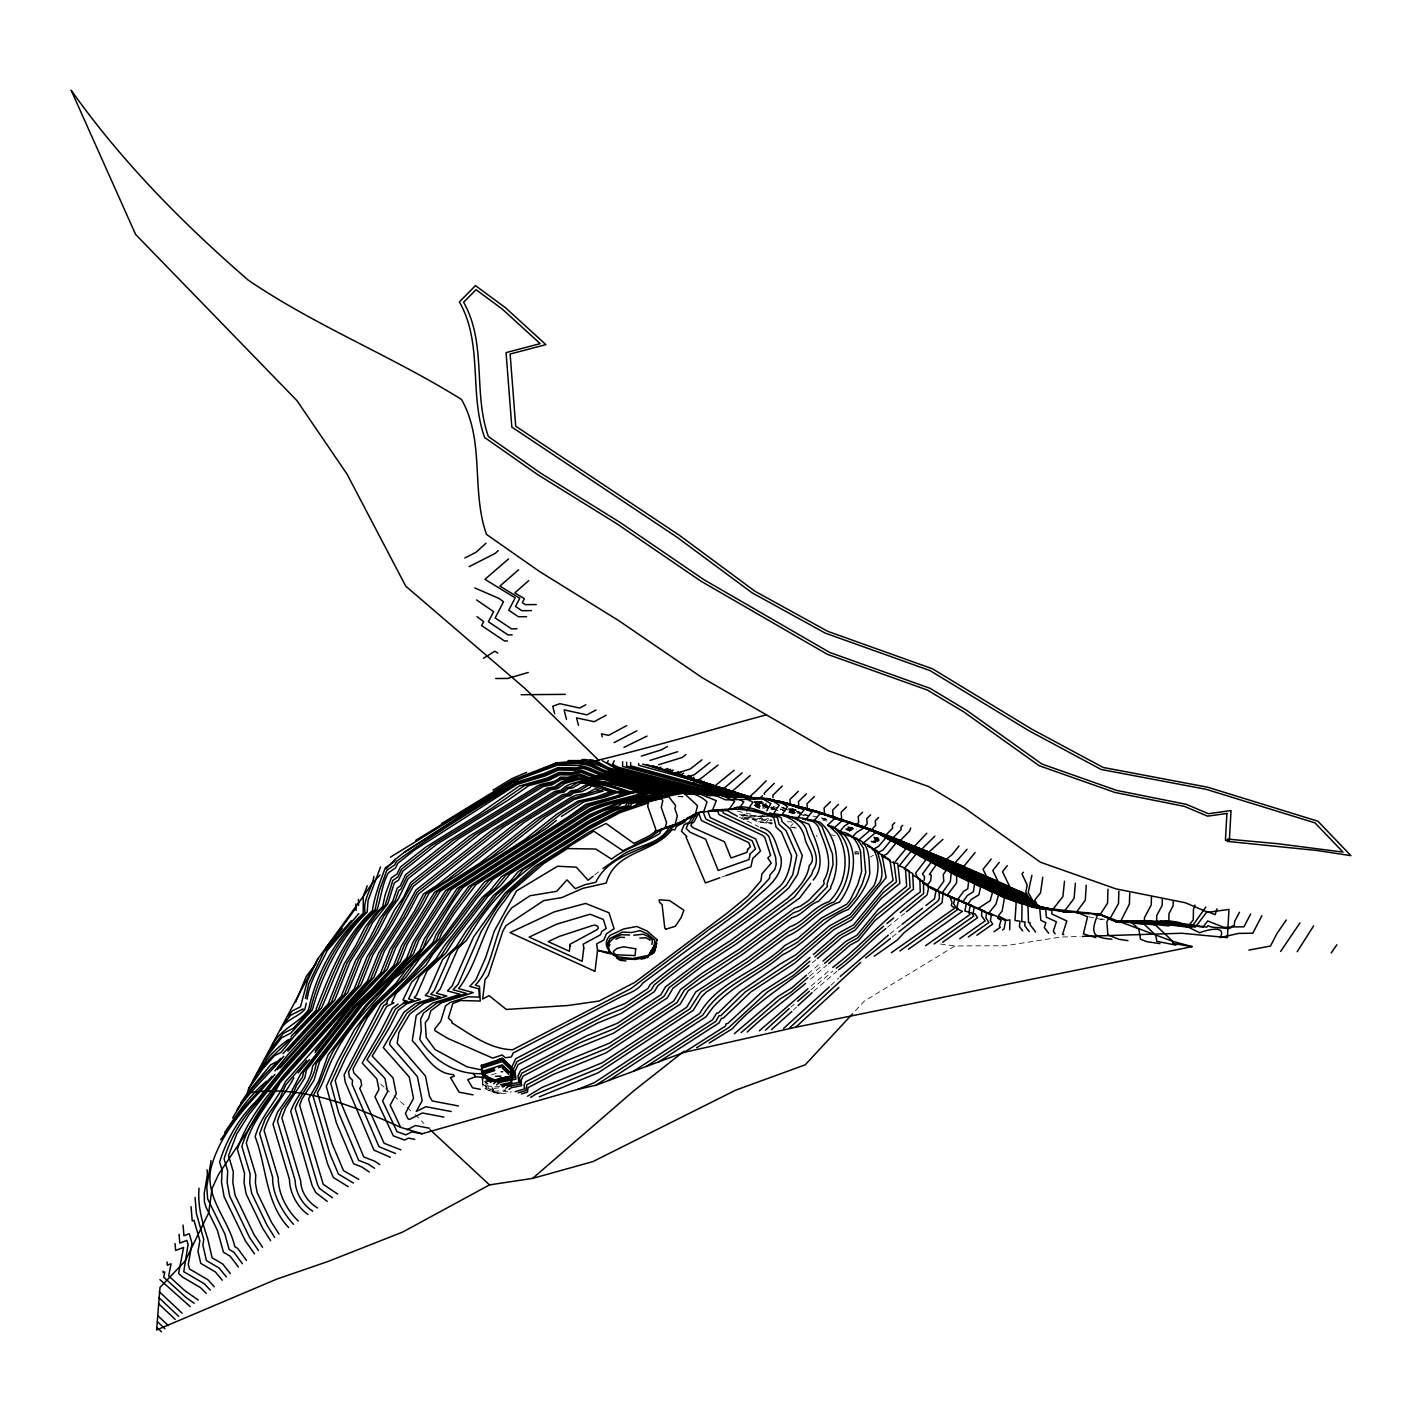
<?xml version="1.0" encoding="UTF-8"?>
<svg xmlns="http://www.w3.org/2000/svg" width="1422" height="1422" viewBox="0 0 1422 1422"><rect width="100%" height="100%" fill="white"/><g stroke="black" fill="none" stroke-linecap="round" stroke-linejoin="round"><path stroke-width="0.75" stroke-dasharray="5 3.75" d="M744.293 814.699L741.911 818.094M762.779 815.464L757.482 821.649L749.092 817.668L740.809 817.561M768.342 819.836L765.623 823L772.182 823.409M791.041 825.915L793.067 823.551M855.404 1010.74L864.256 1001.177L954.997 945.932L1005.318 945.754L1060.261 937.08L1080.169 936.458M793.352 1010.047L796.444 1007.132M830.875 985.357L838.642 978.016M849.254 831.674L853.68 827.497M766.44 802.879L760.077 808.62L754.087 806.061M812.389 962.765L815.659 959.957M808.14 973.803L821.329 962.481M809.58 976.274L822.983 964.756M810.487 979.189L827.017 964.987M811.18 985.997L831.088 968.897M790.881 1007.132L794.24 1004.252M811.02 989.819L832.848 971.066M813.757 991.187L836.918 971.279M887.577 927.215L892.714 923.002M894.438 921.598L904.73 913.191M594.734 874.974L599.711 871.046M890.03 933.827L900.286 925.74M892.181 937.098L897.3 933.063M870.442 857.039L873.446 855.209M721.932 877.054L726.073 875.597M491.461 1074.872L499.122 1072.437M482.254 1080.524L482.982 1086.71C490.839 1093.429 501.664 1095.207 511.44 1091.812M494.678 1086.923L499.975 1086.248M498.873 1087.848L494.607 1088.399L488.35 1085.821M494.412 1092.807L507.334 1091.136L508.721 1092.416M764.894 815.961L748.541 815.57L739.369 813.491M768.609 816.388L746.603 816.068L739.387 814.433M763.454 816.815L739.387 815.357M678.027 796.267L683.36 796.818M678.383 796.676L682.773 796.907M757.908 801.617L762.192 801.866M754.549 801.706L763.276 802.115M754.335 801.955L763.525 802.381M1100.539 919.039L1104.432 919.27M749.092 817.668L768.573 818.859M744.044 818.237L771.808 819.925M743.404 819.054L771.968 820.796M787.361 821.738L791.752 822.005M772.27 822.538L757.482 821.649L771.719 824.031M790.028 827.089L796.444 827.48M755.757 801.99L762.263 802.417M758.033 801.581L762.352 801.955M858.657 854.089L854.782 853.733L858.995 854.746M940.422 944.03L954.997 945.932M792.054 827.426L796.124 828.119M1088.79 916.799L1104.645 920.141M812.833 816.068L819.214 817.437M821.347 817.899L825.595 818.805M809.331 815.695L781.887 807.074M822.272 818.485L826.591 819.41M803.519 814.842L809.722 816.175M822.129 818.841L826.271 819.73M822.68 820.121L826.964 821.045M847.779 826.68L854.142 828.048M848.81 827.302L857.359 829.133M847.636 827.444L856.275 829.293M848.276 828.351L856.755 830.164M847.085 828.475L855.635 830.324M845.859 828.599L852.311 829.986M846.659 829.559L853.022 830.928M845.415 829.684L853.947 831.515M874.015 836.989L878.352 837.913M873.57 837.291L877.836 838.198M874.548 837.878L878.832 838.802M874.317 838.607L880.805 840.011M874.032 838.944L880.414 840.313M874.974 839.531L879.258 840.455M874.654 840.242L878.974 841.166M873.375 840.74L877.658 841.664M870.957 840.989L877.445 842.393M871.171 841.433L875.454 842.357M871.242 841.842L875.49 842.748M831.319 834.803L835.318 835.656M737.449 811.18L743.848 812.637M745.999 813.117L752.398 814.575M854.924 851.138L859.155 852.169M854.658 852.382L858.728 853.378M761.659 803.857L766.067 805.065M488.208 1090.141L499.335 1093.625L505.93 1089.856L494.483 1091.332L486.448 1087.652M766.316 804.816L757.179 801.919M756.113 802.168L767.418 805.385M791.983 808.443L796.142 809.882M791.734 808.958L797.6 810.984M790.259 808.745L800.213 812.193M788.73 808.531L798.844 812.015M789.743 809.473L798.044 812.353M781.567 807.269L787.557 809.331M789.548 810.025L801.528 814.148M782.829 808.3L804.834 815.908M788.961 810.736L797.244 813.58M790.099 811.429L798.133 814.184M789.352 811.766L795.396 813.846M780.98 809.171L787.237 811.34M789.334 812.069L795.609 814.219M780.5 809.314L786.562 811.411M788.588 812.104L794.649 814.202M772.964 806.327L778.243 808.158M758.033 801.475L765.783 804.212M771.239 806.878L775.079 808.371M771.542 807.287L775.434 808.816M757.339 801.528L761.125 803.057M755.029 801.439L772.875 809.349M754.638 801.99L772.981 809.829M754.851 802.435L769 808.496M755.082 802.897L769.178 808.922M755.757 803.91L763.81 807.341M755.917 804.337L763.916 807.749M754.744 804.194L764.929 808.531M755.011 805.012L763.045 808.443M755.029 805.385L762.992 808.78M754.193 805.385L762.352 808.869M758.122 801.919L777.941 810.7M756.042 801.404L774.101 809.385M755.473 801.368L773.035 809.331M739.298 817.17L758.566 826.555M494.198 1092.718L490.608 1085.324L495.176 1092.007L482.52 1084.239L481.845 1076.792M780.465 808.745L785.335 811.891M380.865 1084.293L384.118 1087.19M385.753 1088.63L392.276 1094.389M393.912 1095.829L405.341 1105.925M406.976 1107.365L413.5 1113.124M415.135 1114.564L424.04 1123.576M485.489 1083.76L490.537 1089.412M816.495 835.478L817.241 836.723M482.965 1085.11L482.431 1079.92M485.684 1085.484L486.075 1088.968M482.893 1077.947L482.982 1086.71"/><path stroke-width="1.5" d="M974.603 884.164L973.377 891.79L967.404 895.469L962.818 901.744L985.055 911.466M998.493 895.167L995.898 904.232L989.09 912.728L1005.603 920.674L1004.074 928.886L1002.492 929.988M1119.985 922.7L1129.406 904.037L1129.743 893.158M622.658 761.659L622.552 766.369L738.107 796.924M626.675 762.139L626.587 766.085L740.809 796.907M630.675 762.636L630.604 765.818L744.915 797.209M638.691 763.614L638.656 765.249L716.919 786.757M642.691 764.094L684.586 776.483M646.708 764.592L755.206 798.737M1031.91 875.294L1028.23 892.465L1032.265 899.699L1022.436 892.732L963.974 868.078L954.66 862.852M1042.77 877.285L1040.495 892.963L1034.754 900.055L1036.656 903.432L1020.996 892.341L963.761 868.22M1064.509 881.249L1062.892 896.571L1052.938 909.316M1075.388 883.24L1074.108 898.384L1064.065 911.644M1086.248 885.213L1085.306 900.197L1076.33 912.32M1108.005 889.194L1107.56 903.13L1099.65 915.377M1118.865 891.167L1118.492 903.574L1109.551 919.394M1151.482 897.122L1151.233 904.943L1144.479 917.652L1144.354 924.353L1125.993 922.149M1162.343 899.113L1162.147 905.387L1156.726 915.608L1156.548 925.171L1130.312 922.025L1115.932 922.131L1143.288 921.669L1187.743 927.126L1193.254 919.821L1193.449 909.493L1194.96 905.067M1173.221 901.104L1173.079 905.85L1168.973 913.582L1168.742 926.006L1134.649 921.9M1205.838 907.058L1191.565 927.126L1147.625 921.545M986.513 912.657L985.908 917.865L988.93 922.487L968.293 936.991M694.949 816.139L697.509 805.705L683.893 793.103L632.417 802.79L630.319 805.972L615.388 810.202L589.188 823.409L509.787 874.157L500.633 885.426L487.959 896.304L455.271 938.307L446.224 952.704L427.062 970.906L416.415 995.258L414.104 997.764L420.379 999.47L406.71 1003.825L398.178 1010.26L389.201 1027.91L372.173 1056.048L393.059 1077.947L396.258 1093.891L390.179 1105.072L400.649 1127.362L422.05 1133.778L578.274 1089.216L596.031 1085.199L684.053 1052.404L795.733 1027.235L1192.045 946.643L1172.723 941.311L1099.579 914.275L1035.678 907.2M924.158 880.307L924.531 876.556L922.451 874.086L931.054 862.354M1016.215 901.992L1014.988 920.478L1019.983 921.207L1019.414 926.629L1022.685 930.966M1027.946 906.027L1028.515 922.54L1030.15 922.789L1029.972 924.549L1035.696 932.121M651.898 944.439L652.467 940.262L647.828 936.245L643.224 934.218L633.732 935.214M305.428 998.386L308.734 983.651L323.843 952.136L351.43 920.603M306.263 1003.132L304.93 1009.122C297.838 1017.761 285.022 1019.236 280.454 1030.488M307.152 999.151C309.498 981.429 319.683 966.533 327.131 950.731L358.788 913.582M367.231 885.764L363.303 896.34L317.941 958.748L248.601 1088.79L247.375 1093.091L240.638 1103.365M373.897 876.361C372.102 888.981 362.432 899.379 365.152 912.746C337.672 938.751 319.399 973.199 310.458 1009.727L293.128 1028.426L283.316 1033.332L268.509 1052.351M380.563 866.94L368.085 900.41L367.196 912.106C339.894 938.662 322.439 973.555 312.307 1009.94L290.71 1033.225L281.52 1037.829L264.528 1059.639M688.817 775.274L686.435 776.785L703.926 784.446L749.696 798.595M691.359 776.323L689.261 777.656L708.014 785.886L748.896 798.506M693.954 777.23L692.087 778.527L712.102 787.308M699.073 779.309L697.722 780.287L720.279 790.17L741.484 796.729M701.615 780.376L700.548 781.158L724.367 791.61L742.942 797.333M704.157 781.46L703.375 782.029L728.455 793.032M655.151 831.621L655.773 829.275L647.65 806.114L648.379 802.932L619.921 812.673L589.152 829.186L565.014 844.686C530.85 863.545 500.633 889.017 478.432 921.349L466.416 940.369L458.008 948.35L440.233 989.037L436.358 993.196L446.828 996.058L424.005 1003.328L409.785 1014.064L398.924 1032.372L397.182 1043.268L425.445 1076.063L429.533 1096.433L432.217 1100.966L458.471 1105.961M675.414 823.196L677.37 815.873L674.899 808.798L675.61 805.616L668.731 796.693L636.594 803.91L635.332 805.759L617.663 811.429L589.17 826.306L518.248 871.526L511.227 880.182L493.665 895.238L466.434 930.432L456.32 946.537L442.544 959.637L428.324 992.147L425.231 995.471L433.603 997.764L415.366 1003.577L403.99 1012.162L383.265 1047.552L409.252 1077.005L413.535 1098.388L405.394 1113.373L407.972 1118.83L409.536 1119.398L422.37 1112.982L443.895 1117.088M970.302 905.547L968.951 912.16L971.706 912.942L973.768 916.106L934.094 943.977M981.927 910.382L981.536 915.732L985.126 920.887L959.743 938.733M703.908 811.127L707.001 801.884C684.977 780.962 654.76 802.701 629.662 803.003L627.795 806.078L614.251 809.598L589.206 821.969L505.557 875.454L495.354 888.039L485.098 896.838L449.69 942.235L441.158 955.78L419.33 976.541L408.541 998.902L413.749 1000.324L402.373 1003.95L395.28 1009.3L384.758 1029.99L367.018 1059.781L384.953 1078.427L387.602 1091.652L382.571 1100.912L396.987 1131.628L405.839 1134.863L411.9 1131.841L422.05 1133.778M712.209 810.86L716.297 800.675L698.717 793.547L691.501 793.192M295.598 1002.261L306.299 976.363L316.413 963.156M710.751 795.627L613.789 770.049L584.513 760.592L556.837 762.796L514.231 781.016L403.955 852.542L395.209 859.439L394.072 861.803L385.38 867.758C380.012 881.693 374.555 895.967 372.404 910.613C344.248 936.671 330.206 973.341 316.448 1008.251L315.986 1010.331L291.101 1036.371M602.164 760.646L615.406 768.324L722.198 795.698M608.225 760.699L607.176 762.85L616.846 767.809L730.997 797.28M614.286 760.752L612.544 764.343L618.303 767.276L733.165 797.102M317.941 958.748L307.632 980.131L300.451 1006.812L292.345 1010.882L288.417 1015.912M608.598 947.088L609.914 944.563M647.294 957.859L651.063 950.714M1217.019 908.8L1215.152 914.684L1207.154 911.502L1195.369 927.126L1151.944 921.42L1115.968 921.794M1239.469 912.231L1234.723 921.225L1234.189 925.455L1228.892 927.606L1223.258 927.126L1207.651 920.941L1202.994 927.126L1160.601 921.189M1250.702 913.955L1243.948 926.824L1232.803 926.931L1228.75 928.566L1211.615 927.126L1207.918 925.669L1206.798 927.144L1164.92 921.065M1261.918 915.679L1252.8 933.223L1238.58 933.383L1220.343 937.56C1227.044 924.176 1205.536 930.343 1199.635 932.743L1178.5 922.309L1170.537 921.101L1116.003 921.545M683.555 820.192L682.596 821.987C670.331 825.044 665.585 837.771 654.387 842.713C633.323 852.347 606.376 859.492 595.871 882.244L584.957 884.715L575.27 888.643L566.987 879.88L556.713 891.31L530.033 895.736L511.831 907.823C492.599 930.255 495.354 963.992 475.321 985.197L479.498 986.335L480.245 1001.052L460.355 1000.519L452.818 1003.577L448.357 1018.063L452 1021.44L451.858 1022.791C470.54 1034.469 489.897 1049.223 512.631 1049.756L630.888 988.61L711.231 927.944C732.774 914.026 752.682 897.602 769.462 878.316L769.942 874.974L774.848 869.393L776.199 864.292L775.665 857.466L768.84 836.42L766.156 833.612L723.354 813.046L722.536 810.895L712.298 810.256L708.263 811.251M693.207 814.895L689.315 822.165L684.106 824.849L681.44 831.266L686.862 836.509L686.026 837.06L705.383 882.938L719.87 877.801M766.76 810.807L770.831 803.572L762.974 798.933M1280.618 951.46L1299.957 922.896M1297.184 951.745L1313.661 925.793M284.436 1023.2L290.532 1015.361L303.082 1008.927M272.491 1045.063C280.418 1028.675 298.407 1023.982 308.61 1009.531C316.466 972.879 335.414 938.751 363.179 913.386L363.303 896.34L372.422 882.902L380.012 875.081M256.564 1074.214C264.688 1060.35 275.655 1048.387 288.47 1039.606M252.583 1081.502C261.897 1063.389 278.374 1052.12 291.403 1037.793M248.601 1088.79L262.466 1069.255L274.304 1055.799L281.023 1052.44L294.443 1035.856L321.621 1007.843C336.41 973.839 348.479 935.498 376.954 909.938C381.043 898.046 381.985 884.253 388.366 872.841L395.583 867.882L397.787 863.278L414.886 849.787L517.021 784.411L545.515 775.808L558.597 769.995L574.648 770.262L581.847 768.218C591.214 769.551 598.715 777.105 608.652 774.812L676.872 792.658M236.656 1110.653C248.139 1090.443 265.007 1074.57 280.632 1058.359M232.675 1117.941C245.97 1094.087 266.838 1076.792 283.778 1056.279M224.712 1132.499C236.87 1114.261 249.632 1095.118 266.501 1081.253M220.73 1139.786L242.824 1108.68L272.011 1076.258M329.833 943.924L355.927 907.929M275.335 1089.501L218.561 1174.394L212.056 1188.508L208.696 1212.842L185.073 1261.154L159.993 1287.408L156.616 1329.961L276.881 1279.071L328.055 1261.456L402.55 1232.11L489.506 1184.899L532.663 1178.376L592.903 1161.596L735.725 1090.141L805.154 1064.847L852.436 1013.922M1286.235 919.998L1276.903 933.65L1270.486 946.057L1248.872 950.092M728.739 809.918L734.641 801.404L731.335 799.839L725.54 799.857L713.506 794.578M738.925 808.834L743.813 801.777L739.244 799.608M746.781 811.109L752.985 802.15L747.154 799.377L731.264 799.626L720.901 795.094L707.765 794.347M1331.205 952.918L1336.858 944.777M810.7 883.506L799.644 897.957L735.743 944.332L703.126 965.449L672.997 988.183L667.256 997.924L613.593 1033.154L575.466 1048.761L523.136 1076.063L521.056 1080.524L521.696 1085.661L511.245 1087.741L508.934 1089.394M813.153 880.058C827.657 863.527 815.89 841.468 808.905 824.191L786.206 815.108L775.292 815.108M927.731 884.715L930.699 880.645L931.25 875.01L929.384 874.494L936.085 865.056L884.431 834.821L869.944 829.008M293.874 1077.787C284.436 1095.58 270.091 1110.778 264.083 1130.508L278.25 1178.003C278.197 1193.751 287.048 1210.424 298.282 1221M315.346 1050.751L349.368 1007.629L383.798 971.422L392.899 948.598L418.655 908.107L426.209 893.585L447.432 879.916L518.799 823.676L564.427 795.449L568.836 794.702L572.124 791.93L579.625 790.65L588.601 785.228C601.026 783.273 611.051 794.329 623.494 792.729M309.605 1059.461L298.229 1072.863M315.097 1052.511L350.754 1007.309L387.068 969.502L395.778 947.692L422.37 905.867L429 893.14L458.435 874.192L524.274 822.307L566.365 796.267L570.435 795.573L573.457 793.014L581.953 791.574L590.237 787.468L591.321 785.619L608.794 791.236M934.858 836.118L920.461 850.48L914.008 849.094M942.893 839.389L929.046 852.009M958.997 845.966L952.171 854.533L946.43 859.244M967.049 849.254L955.122 862.87M975.083 852.525L963.832 866.478L917.279 847.423L891.47 839.104M991.187 859.101L983.082 869.286L986.477 876.432M999.239 862.372L992.805 870.46L998.066 881.551L964.827 867.527M1007.274 865.66L1002.528 871.633L1009.673 886.653L960.17 865.056M1023.378 872.237L1021.991 873.979L1027.217 885.017L1025.777 892.145L1027.893 895.949L1023.893 893.105L964.187 867.935L957.415 863.954M283.014 1053.613L328.162 1004.003L344.16 963.956L355.411 946.27L365.045 927.286L374.164 914.95L382.66 906.596L385.078 895.078L391.334 877.907L397.076 873.961L400.382 867.1L425.836 847.05L478.787 814.291L519.119 786.117L547.043 778.101L559.202 772.377L572.426 772.608L581.171 770.137L595.214 775.612L607.123 775.879L672.233 792.925M287.493 1049.863L331.433 1002.083L347.021 963.049L359.126 944.012L368.778 925.029L378.696 911.644L385.166 905.263L392.828 880.449L397.84 877.001L401.679 869.02L431.293 845.663L492.936 807.536L523.936 785.904L547.808 779.256L559.486 773.586L571.306 773.781L580.851 771.097L593.774 776.145L606.359 776.412L669.833 793.032M287.919 1051.16L334.721 1000.181L349.901 962.161L362.859 941.773L372.528 922.771L387.673 903.948L394.303 882.991L398.587 880.058L402.959 870.939L436.767 844.295L507.103 800.799L528.753 785.673L548.554 780.411L559.788 774.777L570.186 774.972L580.514 772.039L592.334 776.661L605.612 776.945L665.336 792.587M274.855 1070.908L288.79 1053.684L341.262 996.342L355.624 960.348L370.289 937.294L380.012 918.257L392.685 901.281L397.289 888.057L400.097 886.137L405.554 874.761L447.699 841.54L535.419 787.29C542.653 781.496 553.638 784.571 560.375 777.176L567.965 777.319L579.838 773.959L589.437 777.71L604.083 778.03L658.493 792.267M277.29 1069.717L344.533 994.422L358.504 959.441L374.022 935.036L383.762 915.999L395.352 900.304L398.782 890.599L400.844 889.177L406.852 876.681L453.174 840.171L541.249 785.691L552.198 783.362L560.677 778.385L566.845 778.492L579.518 774.901L587.997 778.225L603.319 778.563L654.013 791.823M274.944 1074.428L259.87 1091.741C238.932 1114.013 218.49 1138.542 210.847 1168.688C204.946 1197.857 228.871 1219.88 234.808 1246.667L237.598 1248.303L246.468 1260.443M280.276 1067.851L347.803 992.503L361.366 958.535L377.737 932.796L387.513 913.742L398.053 899.397L408.15 878.6L458.648 838.802L543.186 786.508L551.896 784.908L560.961 779.576L565.743 779.665L579.181 775.861L586.557 778.741L602.555 779.096L653.64 792.996M325.638 947.852L342.115 928.53M773.764 813.491L779.185 805.083L772.217 800.657L765.285 798.72L748.381 798.968L709.845 784.766M782.011 814.735L787.539 806.594C775.701 798.346 760.752 798.169 746.959 797.209M796.995 818.948L804.248 809.633L782.189 802.417M805.403 819.996L812.602 811.144L800.657 807.234M885.71 837.949L878.636 846.286L872.681 849.663M910.898 851.511L899.877 865.074M951.194 873.197L950.34 881.64L942.199 892.785L944.492 893.62M709.223 783.718L740.56 797.102M306.743 1060.457L285.786 1084.844L280.116 1097.731L265.345 1118.616L259.622 1133.654L272.633 1177.238C272.26 1194.409 282.338 1211.935 293.465 1224.271M814.184 820.458L820.938 812.655L767.027 798.471L747.741 797.653M827.622 825.204L835.745 817.383L810.451 809.722M833.612 828.386L843.05 819.836M839.655 831.532L844.739 825.809L850.356 822.289M852.258 837.22L856.417 832.545L864.967 827.177L816.726 811.482M858.39 840.26L870.602 829.826L867.491 828.066M895.629 861.305L905.867 848.792L877.552 832.083M904.125 868.824L915.946 854.213L878.92 832.634M856.613 824.707L858.71 822.485L858.213 816.512L862.585 812.229M864.558 826.715L867.189 823.907L866.762 818.628L870.602 814.842M872.486 828.724L875.668 825.329L875.294 820.743L878.636 817.472M386.091 868.824L395.209 859.439M898.846 842.002L909.6 831.017L910.755 827.96M913.351 847.548L926.824 833.203M295.385 1032.887L318.35 1009.762C332.926 974.585 346.079 936.209 375.017 909.867L379.283 890.847L386.873 870.3L394.818 864.843L396.489 861.359C434.83 833.185 475.89 808.691 516.257 783.469L544.768 774.652L558.313 768.787L575.768 769.089L582.185 767.276C591.801 768.324 599.302 776.536 609.416 774.261L679.307 792.569M685.937 754.549L682.276 757.428L658.724 764.734M701.988 759.792L690.292 768.982L676.108 773.372M710.022 762.405L694.309 774.759L684.8 777.71M718.057 765.036L698.326 780.536L693.492 782.029M734.108 770.28L710.467 789.566L704.103 786.864M742.142 772.893L718.732 792.747L705.774 787.219M750.176 775.523L726.998 795.929L702.735 786.455M766.227 780.767L755.757 791.307M774.261 783.38L764.289 793.174L764.378 794.454M782.278 786.01L772.821 795.289L773.017 797.6M798.346 791.254L789.903 799.537L790.259 803.874M806.381 793.867L798.435 801.653L798.88 807.003L813.242 811.553M814.397 796.498L806.985 803.786L807.5 810.149M830.466 801.741L824.049 808.016L824.582 814.326M838.5 804.354L832.599 810.149L833.096 816.192M846.517 806.985L841.131 812.264L841.735 819.623M894.705 822.716L892.376 824.991L892.643 828.173L885.497 835.443M902.721 825.329L900.908 827.106L901.121 829.595L892.127 838.696M791.805 1011.522L771.471 1029.635M789.21 1008.571L765.409 1030.239M797.991 1005.674L812.104 992.609M829.328 986.832L783.611 1028.426M840.206 976.541L888.306 935.178M860.612 962.463L789.672 1027.839M838.873 987.472L795.733 1027.235M486.022 543.204L476.103 552.216L464.834 557.975M498.233 550.598L495.105 553.442L469.153 566.667M747.972 798.257L755.384 791.592M759.437 798.56L762.494 795.805M508.489 558.97L484.955 579.341L515.173 597.844L508.756 610.251L518.426 616.757L526.62 616.686M518.603 569.813L499.886 586.095L519.759 598.271L515.528 606.43L521.892 610.696L531.419 610.625M528.717 580.638L514.817 592.867L524.345 598.68L522.318 602.608L525.376 604.652L536.218 604.563M532.663 1178.376L633.572 1090.994L684.142 1051.142M810.042 957.397L793.707 971.422L762.085 991.809L727.833 1023.449L726.073 1023.751L725.576 1025.991L684.053 1052.404M813.295 954.589L837.807 933.543L853.449 924.993L884.36 887.506L893.087 880.378L889.852 859.795L881.267 854.409M809.865 961.236L793.192 975.563L767.667 991.774L728.828 1027.555L696.638 1047.73M814.859 956.953L839.869 935.463L854.284 927.588L882.795 893.016L896.482 881.836L893.834 861.696M809.1 965.591C783.433 986.584 754.709 1003.274 732.454 1028.657L709.205 1043.037M817.312 958.552L841.931 937.4L855.137 930.184L881.231 898.544L899.877 883.293L897.815 863.616L891.736 862.176M806.505 975.225L791.663 987.97L777.55 996.751L734.374 1033.67M822.983 961.059L846.054 941.24L856.826 935.356L878.103 909.565L906.667 886.208L905.441 868.131L898.864 865.785M807.909 977.714L791.165 992.094L779.86 999.133L741.129 1032.639M824.653 963.316L848.116 943.177L857.662 937.951L876.539 915.075L910.062 887.666L909.049 870.833L905.494 868.878M805.527 983.455C786.099 999.684 765.587 1014.49 747.208 1032.034M828.688 963.565L850.178 945.097L858.497 940.546L874.974 920.585L913.457 889.123L912.657 873.535L904.552 869.055M807.874 988.841L759.33 1030.843M832.741 967.475C863.492 943.87 888.235 914.666 920.247 892.038L919.874 878.92L913.031 875.152M797.6 1001.372L809.349 991.276M836.207 968.186C853.875 955.762 867.082 939.764 883.613 926.22M838.571 969.857C855.777 957.326 869.091 941.577 885.853 928.619M886.937 923.5L893.62 918.043M900.286 912.586L923.642 893.496L923.482 881.622L918.008 878.6M906.436 911.786L927.037 894.953L928.513 888.43L927.108 884.306L919.394 880.076M593.063 876.29L588.086 880.218L576.248 867.153L557.548 866.247L516.506 890.954L494.358 931.001L485.844 957.095L475.961 979.687L469.758 986.335L478.876 988.841L479.303 997.089L468.14 996.786L449.974 1002.581L445.495 1005.958L440.767 1021.316L434.741 1028.977L434.848 1030.612L447.592 1038.327L492.67 1058.11L502.25 1054.964L505.166 1057.719L511.316 1056.973L513.182 1053.009L620.188 997.16C627.866 993.569 637.963 990.672 642.655 983.189L742.355 909.369L755.562 897.886C766.849 887.701 784.109 875.756 780.927 857.235C775.843 846.019 775.043 830.324 760.503 827.497M603.017 868.433L624.347 853.68C638.46 845.45 659.861 843.708 668.607 828.262L680.445 821.916M556.411 820.458L546.457 828.297L451.325 889.568L418.708 940.457L413.233 954.18L398.036 970.799L362.308 1004.999L319.595 1061.416L314.013 1080.205L302.086 1098.868L299.633 1105.303L323.238 1184.33L337.672 1194.071M561.388 816.53L584.14 801.706L604.581 797.191L619.477 791.485L645.624 792.801M901.992 924.407L922.523 908.231M925.935 905.53L934.485 898.793L935.907 891.416L935.001 889.052L922.771 883.346M890.474 938.449L865.696 957.966M899.006 931.712L938.271 900.784L939.391 898.189L939 891.363L927.233 885.853M398.053 1004.074L392.383 1008.358L380.314 1032.052L362.201 1063.034L376.848 1078.907L378.963 1089.394L374.964 1096.771L393.325 1135.894L404.612 1140.017L408.398 1138.133L414.78 1139.342M490.323 1082.551L492.687 1080.862L488.475 1080.418L484.955 1081.698L487.586 1083.724M493.434 1083.688L497.273 1080.951L514.551 1077.521L513.466 1069.042L516.915 1061.647L603.408 1016.499L623.192 1008.411L651.063 990.121L654.049 985.073C696.602 949.807 745.412 922.825 786.224 885.391L792.694 874.832L796.835 855.137L786.046 830.732L779.06 824.333L777.407 817.543C763.721 813.366 744.595 801.724 731.015 809.598M496.527 1084.826L500.064 1082.32L515.973 1079.138L514.977 1071.335L518.159 1064.545L597.827 1022.951L621.272 1013.353L654.298 991.685L657.835 985.695C699.962 950.98 748.185 924.424 788.819 887.843L797.618 874.459L802.292 855.546L790.543 829.257L782.029 821.561L781.069 817.526L769.693 812.886M502.73 1087.119L505.663 1085.022L518.834 1082.409L518.017 1075.939L520.648 1070.304L586.646 1035.856L617.432 1023.253L660.786 994.796L665.425 986.939L704.921 957.13L732.028 939.569L787.166 898.704C796.96 889.905 807.412 879.116 809.242 865.625C817.988 857.875 805.936 846.534 804.87 838.038C801.173 820.85 782.935 812.086 766.6 813.917M505.823 1088.257L508.454 1086.39L520.274 1084.026L519.528 1078.232L521.892 1073.183L581.047 1042.308L615.513 1028.195L664.021 996.36L669.211 987.561L704.014 961.29L733.876 941.951L794.631 896.927L811.624 874.583L813.046 870.317C822.058 857.662 810.185 843.548 806.807 830.892C803.128 817.81 786.455 814.984 774.794 814.682M515.137 1091.687L524.558 1088.914L524.078 1085.128L525.625 1081.84L564.285 1061.665L609.736 1043.037L673.744 1001.035L680.587 989.445L701.313 973.786L739.458 949.114L794.543 908.267L800.639 906.01L808.371 900.766L822.68 885.799L824.173 883.684L823.622 880.911C834.785 862.674 824.564 844.099 818.094 826.52C812.158 817.028 798.968 818.343 789.317 816.655M518.23 1092.825L525.998 1090.55L526.869 1084.719L558.686 1068.1L607.816 1047.996L676.979 1002.599L684.391 990.067L700.424 977.963L741.306 951.496L793.316 912.924L799.075 910.791L813.526 900.997L827.515 886.35L827.071 884.129L833.061 864.629L832.492 854.035L822.076 826.591L815.73 820.636L802.772 819.09M521.323 1093.962L527.42 1092.185L528.113 1087.599L553.105 1074.552L605.896 1052.938L680.214 1004.163L688.177 990.69L743.155 953.878L792.107 917.599C802.63 915.021 808.425 904.605 818.681 901.246L830.732 888.43L830.821 886.564C841.131 866.247 837.7 836.794 819.801 822.04L816.032 821.525M527.526 1096.255L541.924 1087.457L602.039 1062.838L686.702 1007.274L695.767 991.934L746.87 958.641L789.654 926.931C804.656 921.74 813.526 906.578 828.99 901.708C846.73 884.537 850.143 855.12 837.451 833.79L827.942 824.867M530.619 1097.393L536.325 1093.909L600.12 1067.78L689.937 1008.838L700.602 992.183L748.736 961.023L788.428 931.588C805.599 924.94 816.121 907.663 834.145 901.957C852.418 881.356 856.933 843.37 832.012 826.271L827.657 825.667M482.769 803.075L488.19 799.217M491.799 796.658L511.671 782.509L517.732 780.696M874.246 956.224L897.264 940.049L904.09 932.69L942.057 902.774L943.017 893.674L931.446 888.252M891.345 952.722L953.771 908.871L954.553 908.018L951.282 905.583L952.011 902.223L949.896 897.033M899.895 950.98L958.232 909.102M908.445 949.221L962.41 911.306L956.419 908.605L953.558 903.503L954.784 899.113L931.872 888.519M925.544 945.737L969.982 914.506L968.346 911.982L964.756 910.987L966.409 903.948L961.823 901.832M942.644 942.235L977.554 917.705L975.083 913.902L973.146 913.351L974.177 907.165L937.045 890.545L943.799 881.302L943.266 874.548L946.163 870.477L888.572 836.474M976.843 935.232L992.716 924.087L990.387 920.532L991.365 915.199L957.664 899.504L963.565 891.416L967.76 888.821L968.631 881.427L954.34 874.263L894.065 838.678M993.942 931.73L1000.288 927.286L999.364 925.864L1001.088 920.265L997.657 918.239M390.463 857.164L514.231 781.016L557.424 765.196L579.11 765.551L583.18 764.414C593.543 764.787 601.15 774.528 611.691 772.661L694.825 794.418M483.48 658.297L494.785 651.205L497.789 653.071M403.955 852.542L515.493 782.527L544.004 773.497L558.011 767.596L576.888 767.916L582.522 766.316C592.387 767.133 599.906 775.914 610.162 773.728L688.07 794.116M493.025 790.17L512.062 778.527L526.62 772.377M441.513 823.605L513.146 779.771L556.837 762.796L583.855 762.494C594.663 762.583 602.466 772.928 613.22 771.595L699.677 794.223M415.775 840.313L513.68 780.394L557.122 763.987L583.518 763.454C594.112 763.667 601.808 773.746 612.455 772.128L697.242 794.311M862.55 843.761L875.65 832.528L861.519 826.2M596.031 1085.199L702.895 1015.077C720.705 985.019 758.388 973.555 783.54 950.252L797.262 942.466L823.374 920.052L847.548 906.845L856.044 896.535L862.407 883.595L865.731 872.593L863.492 848.223L856.755 838.287L840.598 833.185M608.598 1080.507L706.147 1016.641L712.6 1007.843C732.063 985.517 760.023 973.999 782.331 954.909C806.861 943.55 822.36 918.719 848.383 909.44C857.964 899.024 866.478 887.506 869.802 873.588C868.806 861.554 870.922 841.184 854.782 838.589M633.75 1071.139L712.618 1019.752L716.617 1013.104L718.163 1013.051L739.724 991.952L779.878 964.24L795.733 954.873L829.559 925.829L850.072 914.613L873.837 885.817C879.951 873.197 881.285 846.854 863.403 843.53M646.335 1066.464L715.853 1021.316L719.017 1015.717L720.883 1015.646L745.306 991.916L795.236 959.015L831.621 927.766L850.925 917.208L879.774 882.244C884.946 872.486 879.614 860.666 877.214 850.818L867.793 846.214M658.901 1061.772L719.105 1022.88L721.416 1018.33L723.194 1018.241L750.905 991.881L794.72 963.156L833.683 929.686L851.76 919.803L886.137 877.57L882.049 855.173L871.97 848.81M565.298 694.363L521.127 694.718M585.775 704.761L579.732 708.032L559.877 703.694L552.731 706.272L554.633 713.737M595.996 709.969L586.931 714.857L564.072 709.862L566.525 719.496M606.199 715.195L594.147 721.701L576.532 717.861L578.434 725.273M626.64 725.629L608.58 735.37L601.47 733.823L602.235 736.809M636.843 730.837L614.126 742.586M647.063 736.045L623.956 747.421M667.487 746.479L661.052 749.963L641.34 756.077M677.707 751.705L650.032 760.397M662.172 828.742L650.494 837.131L622.943 850.783L593.756 831.159L539.382 864.967L507.938 892.554L497.309 906.347L481.223 931.446L458.097 984.362L453.049 989.765L466.683 993.48L436.998 1002.954L423.578 1013.068L420.592 1019.467L421.268 1030.363L419.81 1039.411C433.212 1060.919 456.977 1075.281 482.858 1073.557C485.115 1078.232 490.519 1079.351 494.945 1081.04L511.831 1077.449L510.551 1067.744L502.286 1059.888L481.418 1066.731L482.911 1075.459L486.608 1079.209L491.39 1081.147M668.198 826.484L660.928 830.395L659.719 833.541C644.29 843.21 626.089 847.796 611.513 859.101L595.765 849.041L567.52 848.543L543.613 863.652L510.8 892.021L504.081 901.495C482.218 926.913 478.645 962.694 458.613 988.628L473.295 992.627L441.318 1002.83L430.884 1010.704L428.431 1018.667L425.302 1022.649L426.227 1037.402L435.025 1049.525L466.985 1066.82L482.449 1070.179L481.383 1065.114M683.378 821.187L692.532 816.246M878.085 852.56L882.884 850.054L890.759 840.669L872.042 829.879M882.049 856.453L887.132 853.804L895.789 843.37L874.797 830.981M680.711 821.774L698.202 813.74M731.975 809.616L737.271 807.394M276.188 1062.038L270.695 1064.794L247.375 1093.091C300.895 1084.044 352.745 1105.676 400.649 1127.362M407.065 1129.708L415.384 1125.549L429.337 1128.215M615.886 939.178L620.116 937.258L624.489 937.436M602.626 791.183L574.079 799.52L546.155 816.797L502.446 851.245L440.127 891.381L407.243 944.066L400.151 961.841L380.456 983.384L356.318 1006.012L329.744 1039.66L306.459 1070.108L304.77 1077.912L285.751 1107.649L281.858 1117.905L300.717 1181.113C300.895 1192.027 308.236 1202.55 317.568 1207.918M615.264 791.414L599.409 797.493L579.874 801.955L562.561 812.673L535.454 834.039L448.463 890.065L415.846 941.364L409.963 956.082L393.645 973.946L360.477 1005.052L316.093 1063.727C313.889 1080.933 301.037 1092.754 295.189 1108.449L317.693 1184.953L319.523 1188.472L332.41 1197.768M632.097 791.698L620.045 796.338L587.606 805.225L459.964 888.092L427.311 937.738L423.063 948.421L367.854 1004.874L334.703 1048.529C325.514 1063.585 322.261 1081.093 312.982 1095.864L329.886 1153.811L338.418 1174.074L353.474 1183.033M648.947 792.001C629.466 799.413 608.118 801.173 589.295 810.433L471.713 885.959L453.511 910.969L438.794 934.13L436.145 940.76L413.82 962.836L400.773 980.451L375.266 1004.696L360.975 1023.52L342.364 1058.004L330.757 1083.333L338.667 1112.839L358.717 1160.388L368.262 1164.085L374.537 1168.28M665.798 792.303L618.712 803.732L589.241 816.192L488.635 880.716L474.184 898.526C447.415 933.703 422.298 970.053 388.384 999.097L386.269 1003.47L387.299 1003.736L383.673 1005.496L348.55 1071.939L349.403 1077.094L352.567 1080.311L352.141 1084.311L378.999 1146.683L395.583 1153.544M678.436 792.516L626.889 803.199L625.289 806.167L613.113 808.976L605.328 812.353L589.223 820.53L501.326 876.77L490.057 890.67L482.236 897.371L444.108 946.163L436.11 958.872L411.598 982.175L402.959 1000.039L407.136 1001.177L403.51 1002.332M539.347 1096.824L598.2 1072.739L693.172 1010.402L701.615 996.822L706.183 992.147L750.585 963.405L787.219 936.263C806.505 928.104 818.752 908.8 839.3 902.188C856.222 881.213 862.639 837.469 831.603 827.053M578.274 1089.216L594.36 1082.64L699.66 1013.513C718.039 981.198 758.85 970.871 784.766 945.577L797.778 938.342L821.312 918.114L846.712 904.25L850.125 900.108L857.679 884.697L861.643 871.597L860.577 851.511C858.017 842.677 851.92 832.83 841.628 832.119M486.573 1077.734L475.712 1076.703L467.714 1079.636L472.531 1087.794L480.316 1089.288M714.875 811.429L718.697 810.078M726.073 875.597L750.923 866.78L752.682 858.568L760.503 851.067L755.686 838.98L710.218 817.579L707.889 811.393L697.207 812.833L686.773 818.432L684.835 822.04L676.339 826.449L674.952 829.737L671.895 829.79C653.48 853.662 615.459 849.894 606.199 883.098L582.931 888.323L561.743 897.62L543.702 900.606L505.965 925.651L502.819 931.179L488.386 975.403L485.044 979.598L482.68 999.044L489.115 995.649L506.339 1009.46L568.071 1005.496L599.266 1000.999L634.852 982.318L727.424 912.906L747.936 896.091L760.93 880.733L761.89 873.979L771.239 863.136L767.773 857.981L770.617 855.333L764.894 837.754L762.672 835.389L718.981 814.557L717.666 811.055L709.542 810.558M684.835 820.814L656.129 830.999L649.534 835.745L633.928 843.459L606.074 823.462L589.135 832.066L535.152 866.265L505.094 893.087L473.49 937.08L452.143 985.908L447.486 990.903L460.07 994.333L432.661 1003.079L416.273 1015.45L412.273 1040.691C424.716 1053.204 433.195 1073.343 453.191 1074.588L454.4 1076.116L450.472 1077.574L459.093 1092.185L473.028 1094.851M661.159 829.524L679.201 823.231M682.791 822.129L665.034 828.315L666.58 822.574L661.266 807.465L662.812 800.657L661.159 798.489L638.585 804.55L618.801 812.051L589.152 827.746L522.461 870.211L516.506 877.552L496.527 894.687L472.122 926.344L461.368 943.461L450.276 953.984L434.279 990.583L430.795 994.333L440.216 996.911L419.686 1003.452L406.888 1013.104L390.143 1041.348L389.628 1044.548L417.357 1076.543L422.192 1100.628L416.291 1111.489L425.853 1106.707L451.183 1111.524M483.462 1074.179L494.803 1070.517M497.718 1059.71L502.268 1058.252L510.587 1066.127L511.867 1075.867L498.144 1078.871L513.111 1075.885L511.956 1066.731L515.671 1058.768L609.007 1010.064L625.129 1003.452L647.828 988.557L650.245 984.451C691.128 950.358 737.929 924.122 777.39 888.359C786.508 881.995 790.277 867.544 791.539 855.831L781.531 832.208L776.074 827.124L773.764 817.561C754.691 809.865 733.485 806.647 713.4 811.127M494.732 1068.9L481.543 1073.183L482.129 1074.054M498.518 1067.691L502.322 1066.482L509.076 1072.935M483.8 1077.325L487.639 1076.099M653.871 765.889L652.538 766.28L736.685 792.729M657.426 766.547L655.364 767.151L658.955 768.733M660.981 767.222L658.19 768.022L755.011 798.56M668.038 768.555L663.825 769.782L753.056 798.293M528.237 672.482L507.565 678.454L495.656 678.507M584.513 760.592L568.036 760.592M766.405 714.839C707.285 730.801 648.574 748.345 588.957 762.388M501.042 1071.832L502.624 1071.673M709.08 811.429L715.053 809.953L727.424 810.718L737.36 816.228M713.933 811.322L718.146 810.291M497.54 1082.178L511.778 1079.049L510.516 1069.362L502.286 1061.541L481.454 1068.349L482.04 1069.22M500.331 1084.737L511.707 1082.249L510.907 1076.223M501.735 1086.017L511.653 1083.831L510.96 1078.587M507.37 1086.355L511.618 1085.43M641.109 959.139L645.233 958.286M1082.391 936.387L1181.949 933.259L1227.399 937.631L1228.964 909.405L1207.989 912.32L1185.308 902.739L1115.879 888.857L1040.495 862.247L965.431 808.656L928.726 786.597L828.457 750.745L702.486 677.867L618.374 620.419L539.347 571.395L486.502 534.405C470.931 490.448 485.08 440.998 461.51 399.475C392.276 356.175 315.951 326.189 248.246 280.134C182.603 223.218 121.368 161.237 71.1 90.137L135.623 234.452L296.967 400.649L347.057 474.166L405.75 586.184L525.393 688.835L599.053 760.61M495.478 1076.258L500.917 1076.187M487.639 1080.862L499.584 1080.72M517.004 628.808L511.476 628.862L495.176 617.912L503.53 601.737L498.998 598.413L474.824 587.944M512.204 634.887L507.992 634.905L488.386 621.734L493.594 611.656L476.601 599.942M507.405 640.949L504.526 640.967L481.596 625.573L483.658 621.574L477.01 616.668M581.918 759.632C594.325 758.388 603.817 769.586 615.495 769.977L713.062 795.52M720.119 809.598L723.905 809.705M763.952 812.709L739.351 807.874M703.926 794.187L670.011 792.374L621.343 803.626L619.174 805.83L602.164 811.073L589.241 817.632L492.865 879.4L476.53 898.437L452.498 931.161L432.946 954.02L426.013 965.04L396.116 993.463L391.832 1002.314L393.912 1002.883L386.588 1006.456L352.994 1069.077L353.847 1072.881L360.655 1079.849L361.668 1084.915L359.748 1088.47L384.082 1143.27L400.862 1149.865M707.712 794.756L728.295 795.609L736.969 799.413M728.153 796.018L743.084 796.64L749.056 798.186M727.513 796.196L750.478 797.155L754.087 798.737M727.335 796.391L742.604 797.031M746.977 797.831L761.623 798.453M746.959 798.026L757.855 798.489M766.369 799.253L770.475 799.431M764.84 799.395L772.199 799.911M770.831 800.462L774.777 800.622M772.182 800.728L775.63 800.87M629.573 935.036L621.254 934.681L613.895 938.04L610.02 941.542L607.781 945.843L610.18 953.433M639.847 938.093L646.335 937.809L650.032 940.226M674.668 792.747L661.586 792.232L616.97 803.252L589.259 814.753L484.404 882.031L471.429 898.473C444.304 936.529 416.273 973.555 380.812 1004.572L344.106 1074.783L345.262 1082.124L373.933 1150.114L390.321 1157.241M685.208 793.423L701.277 794.098M666.029 792.729L653.16 792.072C632.132 799.573 609.416 801.848 589.277 811.873L475.943 884.644L454.133 913.599L441.655 933.223L439.416 938.84L420.503 957.539L405.821 977.358L377.114 1004.661L367.551 1017.263L345.546 1058.004L335.201 1080.489L340.871 1102.601L363.783 1156.957L374.715 1161.187L379.798 1164.6M685.333 793.707L693.9 794.134M706.77 794.791L717.541 795.662M664.198 792.783L644.735 791.93C626.747 799.111 606.927 800.71 589.312 808.976L468.585 886.617L452.889 908.338L435.914 935.036L432.875 942.679L407.136 968.133L395.725 983.526L373.417 1004.75L354.416 1029.759L337.689 1060.972L326.313 1086.408L336.481 1123.078L353.651 1163.8L361.828 1166.964L369.258 1171.977M683.804 793.76L692.532 794.205M706.538 795.058L717.577 795.609M656.057 792.783L636.309 791.787L589.49 806.007L462.843 887.595C439.256 918.097 426.422 955.868 393.77 978.709C373.399 1004.074 348.177 1026.151 333.85 1056.066C327.256 1067.975 324.483 1081.271 317.426 1092.7L332.073 1143.572L343.502 1170.644L358.735 1179.336M706.538 795.342L710.929 795.556M652.04 792.712L627.902 791.627L614.891 796.622L585.668 804.408L568.462 816.815L457.084 888.59L424.449 938.644L419.774 950.34L366.005 1004.91L328.144 1054.786L318.635 1081.36L308.521 1099.01L327.682 1164.049L333.352 1177.487L348.212 1186.712M641.606 792.747L611.051 791.343L595.871 797.084L577.936 801.155L557.086 814.059L524.451 839.762L445.673 890.51L412.984 942.271L406.692 958.001L389.237 977.092L359.091 1005.372L312.609 1066.056C310.689 1083.671 295.954 1095.189 290.746 1111.613L312.182 1185.646L315.791 1192.578L327.22 1201.377M602.839 791.343L597.098 790.845L572.142 798.702L540.68 818.183L491.443 856.968L437.336 891.825L404.381 944.972L396.88 963.761L376.066 986.513L354.931 1006.349L319.577 1051.125L303.615 1071.992L302.442 1077.343L296.914 1084.666L292.701 1094.265L281.663 1109.835L277.414 1121.051L295.101 1180.331C295.349 1192.329 302.531 1204.825 312.751 1211.188M611.424 791.627L633.448 792.747M619.903 792.338L628.72 792.783M771.062 800.959L780.696 801.528M610.66 791.965L625.947 792.801M771.968 801.084L780.785 801.546M1060.421 911.218L1076.738 912.16L1087.546 916.87L1083.404 933.863L1095.9 937.649M1063.141 911.769L1071.584 912.249M1077.912 912.622L1097.82 914.133C1091.065 931.979 1090.941 937.72 1111.915 939.16M1076.401 912.924L1089.039 913.671M1095.367 914.026L1099.579 914.275L1108.769 917.937L1106.867 921.971L1107.88 934.912L1118.883 939.284L1127.948 940.653M1094.922 914.79L1099.206 915.039M771.524 800.675L784.962 802.612M727.353 796.533L732.65 797.102M625.947 960.952L620.134 960.277L616.793 958.215M807.803 820.494L814.148 821.258M1039.713 906.809L1042.433 907.183M1038.202 906.952L1046.148 908.018M1037.936 906.987L1049.24 908.729M1054.804 910.009C1031.732 909.245 1010.9 898.811 990.85 888.323C966.569 872.646 937.916 864.398 913.208 848.97M1057.293 910.56L1033.136 907.449L1011.398 899.646M1192.045 946.643L1173.097 943.461L1172.723 941.311L1151.145 920.923L1116.057 921.189L1101.357 915.164M1176.012 945.132L1156.797 941.328L1155.748 935.196L1140.64 920.923M1159.997 943.639L1146.647 941.631L1140.48 939.195L1138.773 929.081L1130.134 920.923M1063.852 934.663L1062.59 934.272L1066.838 920.976L1051.942 914.044L1051.569 909.92M783.735 802.399L779.203 801.724M786.046 803.146L777.638 801.901M790.952 805.367L792.925 805.581M787.664 803.661L778.421 801.812M785.335 803.661L797.067 806.505M784.891 803.714L791.112 804.834M789.299 804.781L792.836 805.421M610.162 952.811L606.945 944.599L610.109 938.502L622.392 932.121L631.581 932.512L640.096 930.61L647.472 933.881L654.902 940.315L654.191 945.577L648.29 956.757L635.385 959.441L619.334 958.837L610.162 952.811L597.542 950.287L596.636 943.906L603.87 939.96L606.394 933.845L614.091 928.673L608.989 912.746L585.597 903.432L554.296 911.858L510.071 932.619L595 971.368L597.542 950.287L608.083 953.433M1041.188 906.898L1060.936 911.075M1051.089 909.156L1066.233 912.337M901.264 843.228L905.512 844.153M904.534 844.33L927.073 851.227M904.588 845.112L918.168 848.276M908.071 846.25L920.781 849.165M907.04 846.428L923.393 850.054M913.511 848.596L928.619 851.831M778.723 801.457L790.383 804.105M778.065 801.439L795.805 805.599M787.93 804.07L803.945 807.838M796.764 806.345L819.659 812.193M805.581 808.603L817.508 811.571M780.003 801.635L811.998 810.131M776.465 802.044L779.7 802.666M917.474 848.01C960.117 872.664 1003.541 899.575 1052.333 909.44M589.81 759.846C599.64 760.059 606.643 769.693 616.259 769.444L715.479 795.413M776.839 801.173L814.415 810.878M773.284 800.195L801.884 807.625M740.773 794.845L734.925 792.943M704.245 793.956L614.731 770.511L609.647 770.404L596.12 763.507M767.898 798.702L777.567 801.404M733.397 792.498L708.831 784.997M717.95 788.997L742.426 796.782M710.2 787.752L719.194 790.081L735.121 796.871M706.752 787.201L714.164 788.997L732.134 796.676M782.953 802.15L795.129 805.616M798.186 806.434L812.797 810.487M787.45 803.572L804.923 808.496M795.182 806.576L801.066 808.318M902.223 843.05L910.311 845.592M727.851 790.828L740.115 794.543M870.939 830.75L887.897 835.994L903.468 843.975M753.198 798.666L679.396 775.879L669.478 771.524L673.264 770.084M751.225 798.4L687.573 778.741L675.13 773.284L678.49 771.613M749.572 798.222L695.749 781.602L680.783 775.026L683.715 773.177M705.312 782.882L755.26 798.595M842.962 820.583L873.215 830.288M829.577 816.583L877.285 831.87M833.043 817.97L839.353 819.996M847.121 822.254L881.373 833.452M795.573 806.292L801.901 808.336M804.834 809.1L812.086 811.482M854.711 825.08L886.262 835.354M795.165 806.221L801.439 808.229M870.371 830.324C915.181 841.451 952.1 869.837 994.973 885.479C1006.9 894.793 1020.356 902.135 1034.878 906.454M874.761 832.172L894.42 838.536M877.516 833.221L900.144 840.758M877.712 833.63L904.214 842.339L950.536 861.199M884.377 836.314L909.12 844.241M889.194 837.913L914.008 846.161M899.202 841.735L922.985 849.645M740.915 795.698L710.858 784.517M811.802 810.238L864.612 827.142M807.874 809.242L849.147 822.467M802.968 807.998L830.803 816.779M795.094 806.007L802.755 808.425M710.093 784.695L720.776 788.197M709.08 784.944L725.7 790.241M708.067 785.193L722.252 789.69M707.818 785.246L744.897 796.764M706.805 785.495L718.803 789.139M706.29 785.602L730.926 792.587L740.986 796.889M705.774 785.726L714.502 788.446M705.276 785.851L725.895 791.503L737.894 796.64M704.761 785.975L711.071 787.895M704.263 786.099L708.476 787.468M703.748 786.206L707.623 787.344M702.983 786.402L705.045 786.917M1040.211 906.756L1018.099 891.576L963.334 868.487L951.905 861.75M1039.962 906.792C1015.912 891.327 990.21 878.441 962.907 868.771M1037.491 906.347C1013.282 892.305 989.268 877.889 962.036 869.322M1037.011 906.294L1023.165 900.304L1006.545 888.519L961.61 869.589L940.884 857.359M1036.14 906.329L1019.361 898.9L1003.648 887.772M1035.305 906.383L1013.655 896.784L999.311 886.617M1035.927 907.183L1022.027 902.241L1004.145 893.265L992.094 884.715L959.477 870.975L927.126 851.867M1035.163 907.254L1019.13 901.53L998.457 891.15L987.757 883.56L958.837 871.384L922.985 850.214M1033.901 907.378C992.627 891.63 954.482 869.286 916.106 847.459M972.221 905.547L967.973 903.983L971.226 899.504L978.976 894.74L980.576 886.919L958.855 875.934M711.711 784.66L740.72 797.315M646.086 792.676C624.489 783.167 600.866 781.869 578.505 777.763L561.566 781.976L554.544 786.846L547.043 788.126L469.58 836.047L410.727 882.422L403.404 897.691L394.996 909.227L385.166 928.317L367.107 956.722L354.345 988.681L285.04 1065.576L256.813 1100.45C239.483 1117.443 226.756 1138.809 219.628 1162.005L222.081 1170.235L221.494 1182.144L224.125 1196.72L245.384 1240.891L254.52 1253.849M643.704 793.049C622.854 783.682 600.013 781.904 578.167 778.723L561.85 783.184L556.144 787.717L548.981 788.943L475.055 834.678L412.025 884.342L388.899 926.06L369.969 955.833L357.615 986.761L284.098 1068.562L255.089 1104.396C240.887 1120.056 230.311 1138.649 224.072 1158.859L227.698 1171.017L227.147 1182.269L229.635 1196.026L249.703 1237.744L258.537 1250.56M639.491 792.712C619.885 783.913 598.538 781.904 577.847 779.683L564.783 783.38L557.726 788.588L550.901 789.761L480.512 833.292L413.322 886.262L392.614 923.82L372.831 954.926L360.886 984.842L283.156 1071.53L248.886 1114.777L236.763 1133.974L228.515 1155.713L233.315 1171.799L232.799 1182.375L235.128 1195.333L254.023 1234.616L262.572 1247.254M633.43 792.978C612.509 786.17 586.308 774.794 565.458 786.49L560.908 790.33L554.776 791.379L491.461 830.555L415.899 890.083L400.062 919.341L378.572 953.113L367.427 981.002L284.293 1074.463C266.216 1097.571 246.504 1120.803 237.403 1149.403L244.548 1173.346L244.086 1182.606L246.148 1193.947L262.679 1228.324L270.607 1240.659M629.288 792.676C613.024 785.246 595.587 782.118 577.865 782.473L570.346 786.97L566.791 787.575L562.49 791.201L556.695 792.196L496.918 829.168L417.197 892.003L403.777 917.083L381.434 952.207L370.698 979.083L282.16 1078.623C267.247 1099.988 249.881 1120.767 241.847 1146.256L250.165 1174.128L249.739 1182.731L251.641 1193.254L266.998 1225.177L274.624 1237.371M627.049 793.12C612.349 786.348 596.671 782.562 580.532 783.255L572.675 787.895L568.125 788.659L564.072 792.072L558.633 793.014L502.393 827.8L418.495 893.923L407.492 914.844L384.296 951.3L373.968 977.181L280.01 1082.782C269.7 1103.241 252.423 1120.216 246.29 1143.11L255.782 1174.91L255.391 1182.837L257.151 1192.56L271.335 1222.031L279.014 1234.083M618.854 792.552L594.947 784.446L585.882 784.802L577.314 789.725L570.791 790.845L567.254 793.832L562.49 794.631L513.324 825.044L436.412 885.657L423.436 894.029L414.94 910.347L390.037 949.505L380.527 973.341L347.981 1007.967L325.194 1036.834L285.253 1081.911C277.023 1101.179 260.457 1115.914 255.178 1136.8C266.856 1167.053 265.185 1202.639 288.648 1227.542M602.466 791.396L595.374 788.748L586.593 793.405L576.123 795.182L570.222 797.902L535.205 819.552L480.44 862.71L434.563 892.269L401.502 945.879L393.61 965.68L371.675 989.659L353.545 1006.669L300.771 1073.859L289.555 1095.136L277.592 1112.04L272.971 1124.215L289.484 1179.567C289.733 1192.72 297.127 1206.869 307.934 1214.459M1103.134 916.052L1114.173 920.638M1108.467 918.719L1114.101 920.958M739.6 794.365L749.483 798.346M878.103 832.19L906.472 843.619L956.277 873.019M961.183 869.873L1005.105 888.146L1021.263 899.611L1030.719 904.356M737.627 794.009L745.359 797.315M732.597 792.943L742.711 797.262M727.566 791.858L739.653 797.031M724.207 791.147L738.462 797.227M720.865 790.436L736.934 797.298M717.506 789.725L733.823 796.676M712.475 788.641L732.152 797.049M710.804 788.286L731.992 797.333M881.995 856.311L885.337 857.75M741.271 797.191L720.545 788.019M691.661 780.163L677.956 774.155L681.102 772.395M675.308 774.439L666.651 770.653L670.651 769.32M735.672 793.778L743.475 797.244M746.283 797.031L750.194 798.773M741.342 795.022L749.43 798.649M967.795 904.232L947.354 895.025L956.544 882.92L956.686 875.916L889.941 837.025M929.864 887.399L958.659 900.73L956.864 907.183L957.895 909.031M1038.451 906.241C1012.5 884.093 977.589 878.636 949.149 860.648M1035.554 905.53C1008.962 884.431 974.71 877.818 946.394 859.546M1033.616 905.067L1009.442 889.283M1027.822 903.645C998.297 883.915 963.761 874.246 934.005 854.604M1025.902 903.183C996.2 884.04 962.321 873.446 932.636 854.053M1023.005 902.472L1006.047 893.958L993.534 885.088M1020.107 901.761C988.912 883.204 954.891 870.779 924.371 850.765M1018.17 901.299C986.495 882.902 952.42 869.873 921.616 849.663M1012.375 899.877C978.212 881.853 943.142 866.46 910.595 845.272M1010.438 899.415L981.34 884.804L974.745 880.129M961.539 865.589L965.04 867.402M943.639 858.461L962.25 869.18M938.147 856.257L961.396 869.731M935.392 855.155L960.757 870.14M929.881 852.951L959.903 870.691M918.861 848.561L958.197 871.793L983.42 882.422L992.752 889.034M913.351 846.374L957.344 872.344L977.643 880.893L985.144 886.208M911.982 845.823L957.13 872.486M907.84 844.17L956.491 872.895L971.848 879.365L977.536 883.4M905.085 843.068C950.66 866.602 994.085 900.286 1045.668 909.191L1046.379 917.172L1056.368 921.812L1053.293 931.339L1055.213 933.863M902.33 841.966L955.637 873.446M900.961 841.415L955.424 873.57L969.946 880.573M899.575 840.864L955.211 873.712L992.52 892.412L990.192 900.641L978.283 908.462L992.538 915.217M896.82 839.78L954.784 873.997M895.451 839.229L962.338 877.765M883.062 834.27L926.006 859.635L915.555 873.179L917.777 878.263M883.311 856.08L890.136 861.074M968.969 878.6L1006.58 898.473L1022.08 904.001L1021.76 921.509L1025.066 921.989L1024.693 925.598L1029.19 931.552M964.631 877.463L1004.465 897.922L1002.119 911.111L998.333 915.839L1006.847 920.336L1009.94 919.892L1009.673 929.792M242.451 1263.731L233.901 1252.231L229.138 1249.458L224.854 1233.941L207.612 1198.799L206.794 1186.819L211.078 1160.601M238.434 1267.038L230.186 1256.177L223.467 1252.231L217.406 1230.314L206.066 1207.242L204.448 1202.105L204.199 1193.52L207.452 1174.572L207.079 1169.808M230.382 1273.614L222.774 1264.034L212.109 1257.795L207.665 1238.562C202.155 1221.996 197.48 1205.714 199.062 1188.223M226.365 1276.92L219.059 1267.962L206.439 1260.585L202.831 1244.961L203.79 1239.486L196.414 1213.659L195.063 1197.448M222.33 1280.209L215.344 1271.908L200.769 1263.358L197.996 1251.378L199.862 1240.748L194.032 1220.343L192.237 1221.036L191.063 1206.656M214.295 1286.803L207.932 1279.764L189.428 1268.939L188.326 1264.194L192.006 1243.272L189.268 1233.709L183.918 1235.754L183.065 1225.089M210.278 1290.092L204.235 1283.711L183.74 1271.712L188.077 1244.534L186.886 1240.393L179.776 1243.112L179.065 1234.296M206.243 1293.398L200.52 1287.639L182.727 1277.223L178.585 1273.437L183.58 1247.432L175.617 1250.471L175.048 1243.503M198.209 1299.992L184.842 1290.678L168.703 1275.961L171.049 1263.767L167.316 1265.207L167.049 1261.936M194.174 1303.281L185.909 1297.397L163.761 1277.223L164.774 1271.943L163.157 1272.566L163.05 1271.144M190.157 1306.569L159.904 1279.604M182.105 1313.164L159.211 1291.638M489.506 1184.899L429.977 1129.601M158.855 1297.646L178.639 1316.292M158.517 1303.654L175.208 1319.403M157.806 1315.688L168.365 1325.642M157.469 1321.696L164.934 1328.752M157.113 1327.704L161.504 1331.863M502.339 1068.118L508.809 1074.339M510.445 1072.597L502.322 1064.829L481.507 1071.584L482.094 1072.455M473.259 1073.574L475.712 1076.703M1048.707 933.294L1044.335 927.5L1045.881 922.665L1040.815 920.301L1039.749 908.462M609.043 951.425L610.198 954.055M511.013 1080.933L511.422 1083.937M482.68 1076.507L482.929 1078.676M358.433 899.344L358.575 905.441M355.962 903.877L356.122 910.418M1226.919 813.473L1225.426 840.206L1229.372 840.278L1231.025 810.558L1208.416 813.704L1186.232 804.319L1116.732 790.419L1041.811 763.987L966.907 710.502L929.988 688.301L829.701 652.449L703.943 579.696L619.85 522.265L540.84 473.259L488.386 436.554C472.904 392.81 486.999 343.591 463.608 302.264L475.997 289.679L502.233 309.036L540.164 343.644L506.072 352.603L511.831 427.062L677.085 537.267L752.096 592.814L825.364 633.163L930.059 670.615L1028.639 730.57L1101.09 769.462L1206.158 789.317L1315.012 822.894L1342.99 852.098L1278.236 843.761L1227.701 839.104L1227.079 841.362L1317.163 850.516L1350.9 855.653L1317.927 821.223L1207.687 787.219L1103.134 767.453L1031.43 728.953L932.565 668.838L827.782 631.35L755.029 591.285L680.143 535.827L515.706 426.173L510.125 354.042L545.888 344.622L505.45 307.721L475.463 285.609L459.395 301.926C483.16 343.609 468.94 393.307 484.6 437.478L537.872 474.752L616.899 523.776L701.028 581.243L827.231 654.244L927.482 690.097L963.938 712.013L1039.18 765.711L1115.044 792.498L1184.384 806.363L1207.562 816.157L1226.919 813.473M635.741 948.812L635.047 955.584L616.864 954.82L614.002 953.7L613.415 951.425L616.917 948.438L623.743 946.821L635.741 948.812M569.991 946.003L569.369 951.265L548.199 941.613L559.219 936.44L591.801 925.758L594.734 925.029L597.667 926.202L598.307 928.211L597.027 929.633L569.778 944.421L569.991 946.003M583.767 948.154L582.185 961.325L529.144 937.116L556.749 924.14L590.166 914.239L603.337 919.465L606.199 928.442L601.862 931.357L600.457 934.805L583.198 944.155L583.767 948.154M747.652 849.361L747.012 852.329L731.015 857.999L724.456 841.735L693.012 827.657L690.896 825.631L691.874 823.267L693.794 822.289L698.682 813.171L701.473 820.601L748.683 842.553L750.389 846.801L747.652 849.361M750.194 853.84L748.967 859.563L718.199 870.477L705.596 839.176L690.097 832.243L686.168 828.439L687.999 824.067L691.554 822.218L696.425 813.117L703.019 811.553L705.845 819.09L752.185 840.775L755.438 848.934L750.194 853.84M666.029 929.135L675.308 926.309L681.067 917.688L683.911 910.276L669.495 900.535L659.115 899.824L659.559 902.401L662.101 904.623L664.785 928.068L666.029 929.135M656.662 943.586L655.595 947.692L650.512 954.962L656.662 943.586M655.24 949.914L653.533 953.06L655.24 949.914M655.951 946.75L652.023 954.002L655.951 946.75M657.373 939.978L649.179 955.193L632.666 958.535L618.641 956.953A28.191 16.282 0 0 1 610.198 935.285L623.796 928.904L636.736 926.469L647.01 930.895L657.373 939.978M502.233 1058.466L481.347 1065.416L482.893 1072.561L486.555 1076.507L494.998 1079.867L511.938 1076.17L510.018 1065.86L502.233 1058.466"/></g></svg>
